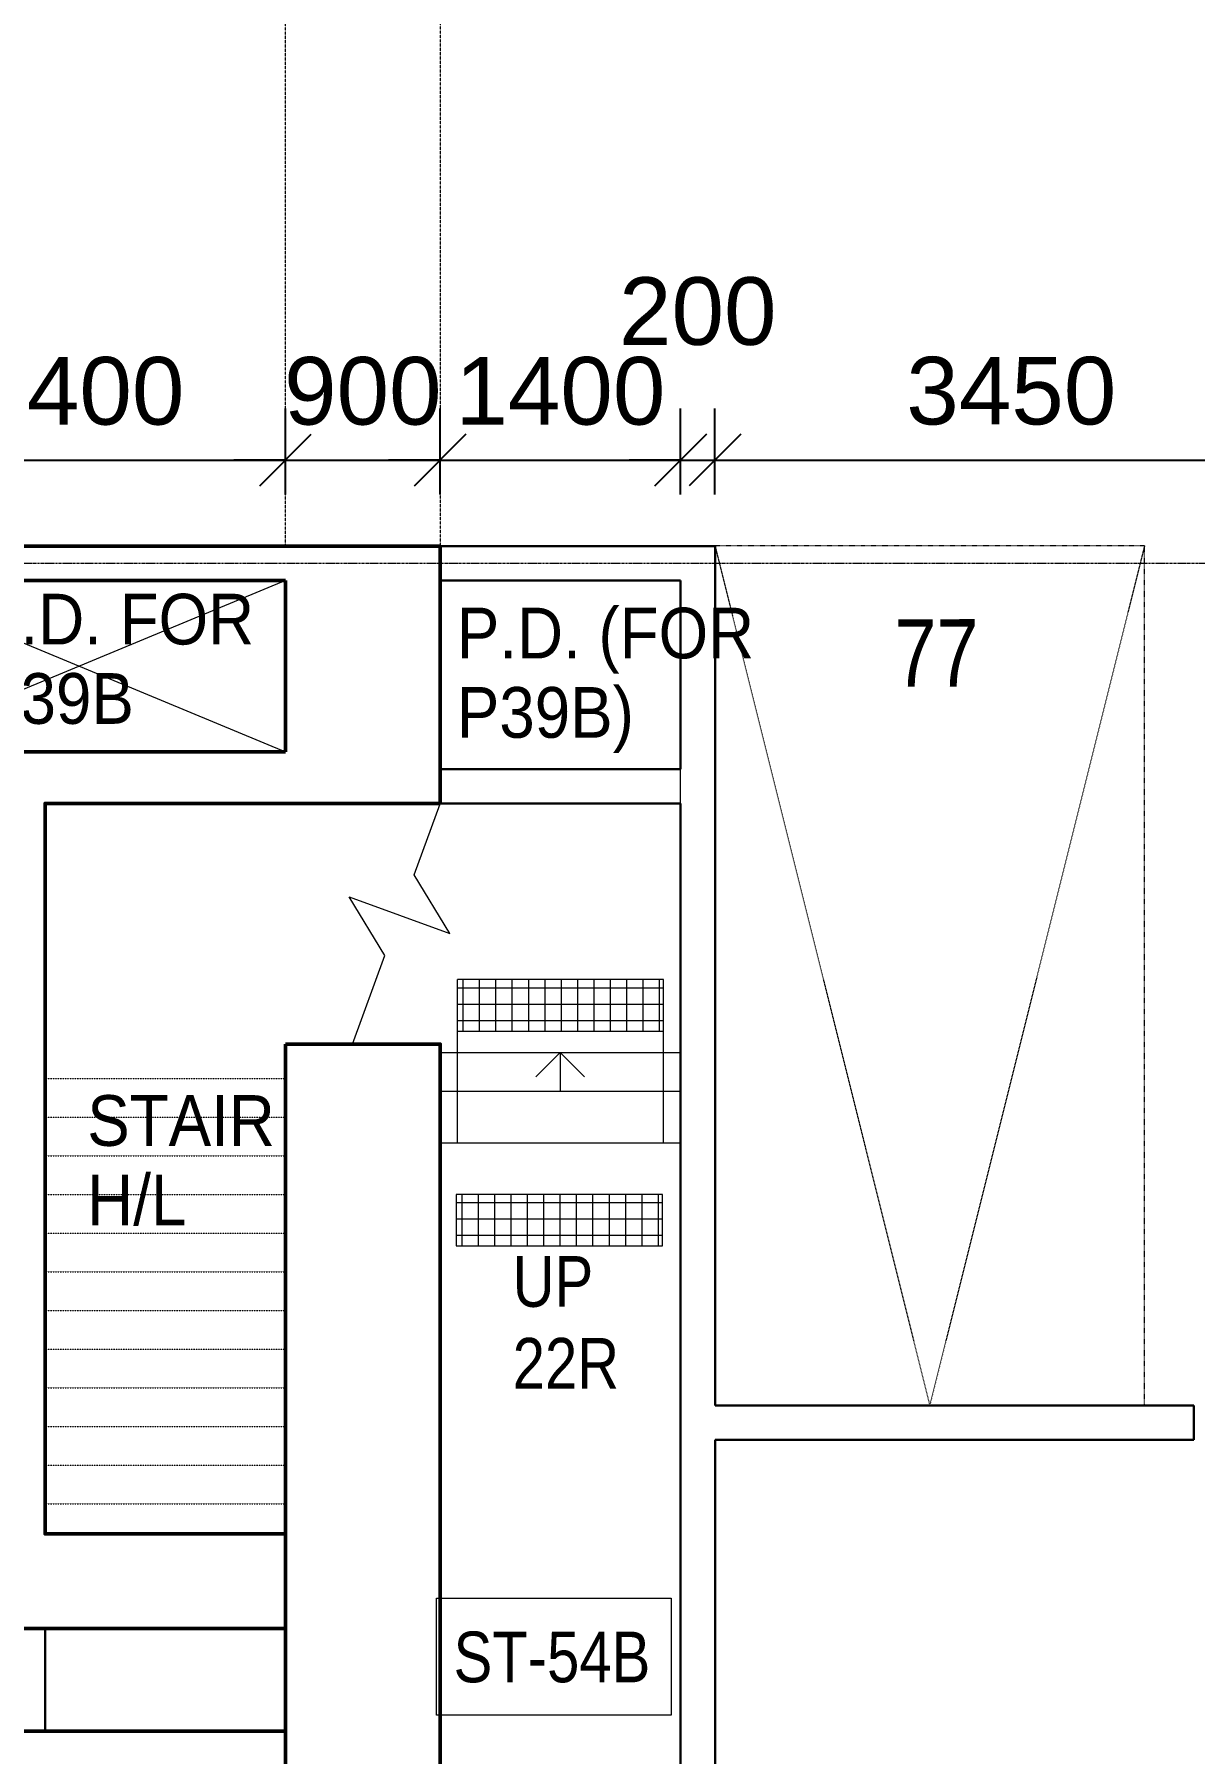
# Model space of a CAD drawing. Header units: millimetres. Extents: x -11708 to 484395, y -10237143 to 211873.
# Drawn here: x 100564 to 107318, y 167530 to 177533 of the extents above; entities that cross this region are included whole.
import ezdxf

# ---------------------------------------------------------------- set-up
doc = ezdxf.new("R2010")
doc.units = ezdxf.units.MM
for name, pattern in [('Dash', [6, 3, -3]), ('Grid Line', [21, 12, -3, 3, -3]), ('Hidden', [2.25, 1, -1.25]), ('Overhead', [1.8, 1.2, -0.6])]:
    doc.linetypes.add(name, pattern=pattern)
for name, color, linetype, lineweight in [('0-1', 7, 'Continuous', 5), ('A-ANNO-DIMS', 7, 'Continuous', 9), ('A-DETL', 102, 'Continuous', 5), ('A-DETL-GENF', 7, 'Continuous', 5), ('A-DOOR', 7, 'Continuous', 5), ('A-DOOR-FRAM', 7, 'Continuous', 5), ('A-DOOR-OPNG', 31, 'Continuous', 18), ('C-PRKG-1', 7, 'Dash', 5), ('G-ANNO-TEXT', 7, 'Continuous', 5), ('I-WALL', 7, 'Continuous', 9), ('OAP280_C', 210, 'Continuous', 50), ('S-GRID-1', 7, 'Grid Line', 5), ('S-STRS', 7, 'Continuous', 5), ('S-STRS-MBND', 7, 'Continuous', 5)]:
    doc.layers.add(name, color=color, linetype=linetype, lineweight=lineweight)
doc.styles.add('Arial', font='arial.ttf', dxfattribs={"height": 491.766467})
doc.styles.add('Arial Narrow_1', font='ARIALN.TTF', dxfattribs={"height": 294.984802})
doc.styles.add('Arial_6', font='arial.ttf', dxfattribs={"width": 0.9, "height": 393.413174})
doc.styles.add('Arial_9', font='arial.ttf', dxfattribs={"width": 0.8, "height": 393.413174})
doc.dimstyles.new('Diagonal_-_2_0mm_Arial', dxfattribs={"dimscale": 304.8, "dimtxt": 500, "dimasz": 0.984252, "dimexe": 0.984252, "dimexo": 0.984252, "dimgap": 0.656168, "dimtad": 1, "dimdec": 0, "dimrnd": 5, "dimzin": 0, "dimdsep": 46, "dimtxsty": 'Arial', "dimblk1": 'OBLIQUE', "dimblk2": 'OBLIQUE', "dimsah": 1, "dimcen": 0.09, "dimdle": 0.656168, "dimadec": 0, "dimazin": 0, "dimtfac": 1, "dimtdec": 4, "dimtix": 1, "dimtmove": 0, "dimatfit": 3, "dimfxl": 1, "dimtvp": 1, "dimtolj": 1, "dimtzin": 0, "dimarcsym": 2})

# ---------------------------------------------------------------- blocks, each defined once
blk = doc.blocks.new('ARC_OPEN_O10 - 7000x6400mm-44473473-A3_LG_F')
at = {"layer": 'A-DOOR-FRAM'}
for p, q in [((-3500, 450), (-3500, -25)), ((-3500, 75), (-3500, 75))]:
    blk.add_line(p, q, dxfattribs=at)
at = {"layer": 'A-DOOR-OPNG', "color": 7, "linetype": 'Overhead', "lineweight": 5}
for p, q in [((-3500, 450), (3500, 450)), ((3500, -450), (-3500, -450))]:
    blk.add_line(p, q, dxfattribs=at)
blk = doc.blocks.new('ARC_PAR_Car - Car_2500x5000mm-V7-LG_F PLAN')
at = {"layer": 'C-PRKG-1'}
for p, q in [((0, 0), (0, -5000)), ((0, -5000), (1250, 0)), ((2500, 0), (0, 0)), ((2500, -5000), (1250, 0)), ((2500, 0), (2500, -5000)), ((0, -5000), (2500, -5000))]:
    blk.add_line(p, q, dxfattribs=at)
blk = doc.blocks.new('_Oblique')
at = {"color": 0, "linetype": 'ByBlock', "lineweight": -2}
blk.add_line((-0.5, -0.5), (0.5, 0.5), dxfattribs=at)
blk = doc.blocks.new('*D256')
at = {"layer": 'A-ANNO-DIMS', "color": 0, "lineweight": -2, "transparency": 16777216}
for p, q in [((99626, 174856), (99626, 175356)), ((102026, 174856), (102026, 175356)), ((99426, 175056), (102226, 175056))]:
    blk.add_line(p, q, dxfattribs=at)
at = {"layer": 'Defpoints', "color": 0, "transparency": 16777216}
for p in [(102026, 175056), (99626, 174556), (102026, 174556)]:
    blk.add_point(p, dxfattribs=at)
at = {"layer": 'A-ANNO-DIMS', "color": 0, "lineweight": -2, "transparency": 16777216, "xscale": 299.9999999999999, "yscale": 299.9999999999999, "zscale": 299.9999999999999, "rotation": 180}
blk.add_blockref('_Oblique', (99626, 175056), dxfattribs=at)
at = {"layer": 'A-ANNO-DIMS', "color": 0, "lineweight": -2, "transparency": 16777216, "xscale": 299.9999999999999, "yscale": 299.9999999999999, "zscale": 299.9999999999999}
blk.add_blockref('_Oblique', (102026, 175056), dxfattribs=at)
at = {"layer": 'A-ANNO-DIMS', "color": 0, "transparency": 16777216, "insert": (100826, 175456), "char_height": 491.77, "attachment_point": 5, "style": 'Arial'}
blk.add_mtext('\\A1;{\\H0.8x;2400}', dxfattribs=at)
blk = doc.blocks.new('*D257')
at = {"layer": 'A-ANNO-DIMS', "color": 0, "lineweight": -2, "transparency": 16777216}
for p, q in [((102026, 174856), (102026, 175356)), ((102926, 174856), (102926, 175356)), ((102026, 175056), (101726, 175056)), ((102026, 175056), (102926, 175056)), ((102926, 175056), (103226, 175056))]:
    blk.add_line(p, q, dxfattribs=at)
at = {"layer": 'Defpoints', "color": 0, "transparency": 16777216}
for p in [(102926, 175056), (102026, 174556), (102926, 174556)]:
    blk.add_point(p, dxfattribs=at)
at = {"layer": 'A-ANNO-DIMS', "color": 0, "lineweight": -2, "transparency": 16777216, "xscale": 299.9999999999999, "yscale": 299.9999999999999, "zscale": 299.9999999999999}
blk.add_blockref('_Oblique', (102026, 175056), dxfattribs=at)
at = {"layer": 'A-ANNO-DIMS', "color": 0, "lineweight": -2, "transparency": 16777216, "xscale": 299.9999999999999, "yscale": 299.9999999999999, "zscale": 299.9999999999999, "rotation": 180}
blk.add_blockref('_Oblique', (102926, 175056), dxfattribs=at)
at = {"layer": 'A-ANNO-DIMS', "color": 0, "transparency": 16777216, "insert": (102476, 175456), "char_height": 491.77, "attachment_point": 5, "style": 'Arial'}
blk.add_mtext('\\A1;{\\H0.8x;900}', dxfattribs=at)
blk = doc.blocks.new('*D258')
at = {"layer": 'A-ANNO-DIMS', "color": 0, "lineweight": -2, "transparency": 16777216}
for p, q in [((102926, 174856), (102926, 175356)), ((104326, 174856), (104326, 175356)), ((102926, 175056), (102626, 175056)), ((102926, 175056), (104326, 175056)), ((104326, 175056), (104626, 175056))]:
    blk.add_line(p, q, dxfattribs=at)
at = {"layer": 'Defpoints', "color": 0, "transparency": 16777216}
for p in [(104326, 175056), (102926, 174556), (104326, 174556)]:
    blk.add_point(p, dxfattribs=at)
at = {"layer": 'A-ANNO-DIMS', "color": 0, "lineweight": -2, "transparency": 16777216, "xscale": 299.9999999999999, "yscale": 299.9999999999999, "zscale": 299.9999999999999}
blk.add_blockref('_Oblique', (102926, 175056), dxfattribs=at)
at = {"layer": 'A-ANNO-DIMS', "color": 0, "lineweight": -2, "transparency": 16777216, "xscale": 299.9999999999999, "yscale": 299.9999999999999, "zscale": 299.9999999999999, "rotation": 180}
blk.add_blockref('_Oblique', (104326, 175056), dxfattribs=at)
at = {"layer": 'A-ANNO-DIMS', "color": 0, "transparency": 16777216, "insert": (103626, 175456), "char_height": 491.77, "attachment_point": 5, "style": 'Arial'}
blk.add_mtext('\\A1;{\\H0.8x;1400}', dxfattribs=at)
blk = doc.blocks.new('*D259')
at = {"layer": 'A-ANNO-DIMS', "color": 0, "lineweight": -2, "transparency": 16777216}
for p, q in [((104326, 174856), (104326, 175356)), ((104526, 174856), (104526, 175356)), ((104326, 175056), (104026, 175056)), ((104326, 175056), (104526, 175056)), ((104526, 175056), (104826, 175056))]:
    blk.add_line(p, q, dxfattribs=at)
at = {"layer": 'Defpoints', "color": 0, "transparency": 16777216}
for p in [(104526, 175056), (104326, 174556), (104526, 174556)]:
    blk.add_point(p, dxfattribs=at)
at = {"layer": 'A-ANNO-DIMS', "color": 0, "lineweight": -2, "transparency": 16777216, "xscale": 299.9999999999999, "yscale": 299.9999999999999, "zscale": 299.9999999999999}
blk.add_blockref('_Oblique', (104326, 175056), dxfattribs=at)
at = {"layer": 'A-ANNO-DIMS', "color": 0, "lineweight": -2, "transparency": 16777216, "xscale": 299.9999999999999, "yscale": 299.9999999999999, "zscale": 299.9999999999999, "rotation": 180}
blk.add_blockref('_Oblique', (104526, 175056), dxfattribs=at)
at = {"layer": 'A-ANNO-DIMS', "color": 0, "transparency": 16777216, "insert": (104426, 175920), "char_height": 491.77, "attachment_point": 5, "style": 'Arial'}
blk.add_mtext('\\A1;{\\H0.8x;200}', dxfattribs=at)
blk = doc.blocks.new('*D263')
at = {"layer": 'A-ANNO-DIMS', "color": 0, "lineweight": -2, "transparency": 16777216}
for p, q in [((104526, 174856), (104526, 175356)), ((107976, 174856), (107976, 175356)), ((104326, 175056), (108176, 175056))]:
    blk.add_line(p, q, dxfattribs=at)
at = {"layer": 'Defpoints', "color": 0, "transparency": 16777216}
for p in [(107976, 175056), (104526, 174556), (107976, 174556)]:
    blk.add_point(p, dxfattribs=at)
at = {"layer": 'A-ANNO-DIMS', "color": 0, "lineweight": -2, "transparency": 16777216, "xscale": 299.9999999999999, "yscale": 299.9999999999999, "zscale": 299.9999999999999, "rotation": 180}
blk.add_blockref('_Oblique', (104526, 175056), dxfattribs=at)
at = {"layer": 'A-ANNO-DIMS', "color": 0, "lineweight": -2, "transparency": 16777216, "xscale": 299.9999999999999, "yscale": 299.9999999999999, "zscale": 299.9999999999999}
blk.add_blockref('_Oblique', (107976, 175056), dxfattribs=at)
at = {"layer": 'A-ANNO-DIMS', "color": 0, "transparency": 16777216, "insert": (106251, 175457), "char_height": 491.77, "attachment_point": 5, "style": 'Arial'}
blk.add_mtext('\\A1;{\\H0.8x;3450}', dxfattribs=at)

msp = doc.modelspace()

# ---------------------------------------------------------------- hatches: boundary and pattern name
at = {"layer": 'A-DETL-GENF'}
h = msp.add_hatch(dxfattribs=at)
h.set_pattern_fill('ANSI37', color=256, scale=30, angle=45, style=0)
h.set_pattern_definition([(90, (0, 2250), (-95.25, 2e-14), []), (180, (0, 2250), (-2e-14, -95.25), [])])
h.paths.add_polyline_path([(103026.3, 171733), (104226.3, 171733), (104226.3, 172033), (103026.3, 172033)])
h = msp.add_hatch(dxfattribs=at)
h.set_pattern_fill('ANSI37', color=256, scale=30, angle=45, style=0)
h.set_pattern_definition([(90, (-6.62, 1000.61), (-95.25, 2e-14), []), (180, (-6.62, 1000.61), (-2e-14, -95.25), [])])
h.paths.add_polyline_path([(103019.7, 170483.6), (104219.7, 170483.6), (104219.7, 170783.6), (103019.7, 170783.6)])

# ---------------------------------------------------------------- linework, layer by layer
at = {"layer": 'A-DETL'}
for p, q in [((99626.3, 174355.6), (102026.3, 173358)), ((102026.3, 174355.6), (99626.3, 173358)), ((103625.4, 171608.6), (103484, 171467.2)), ((103625.4, 171608.6), (103766.8, 171467.2)), ((103626.3, 171383.6), (103626.3, 171607.7))]:
    msp.add_line(p, q, dxfattribs=at)
at = {"layer": 'A-DETL', "linetype": 'Hidden'}
for p, q in [((100626.3, 171458), (102026.3, 171458)), ((100626.3, 171233), (102026.3, 171233)), ((100626.3, 171008), (102026.3, 171008)), ((100626.3, 170783), (102026.3, 170783)), ((100626.3, 170558), (102026.3, 170558)), ((100626.3, 170333), (102026.3, 170333)), ((100626.3, 170108), (102026.3, 170108)), ((100626.3, 169883), (102026.3, 169883)), ((100626.3, 169658), (102026.3, 169658)), ((100626.3, 169433), (102026.3, 169433)), ((100626.3, 169208), (102026.3, 169208)), ((100626.3, 168983), (102026.3, 168983))]:
    msp.add_line(p, q, dxfattribs=at)
at = {"layer": 'A-DETL'}
for points in [[(103026.3, 171083.6), (103026.3, 172033)], [(104226.3, 172033), (103026.3, 172033)], [(104226.3, 171083.6), (104226.3, 172033)], [(103026.3, 171733), (104226.3, 171733)]]:
    msp.add_lwpolyline(points, dxfattribs=at)
msp.add_lwpolyline([(103019.7, 170483.6), (104219.7, 170483.6), (104219.7, 170783.6), (103019.7, 170783.6)], close=True, dxfattribs=at)
at = {"layer": 'G-ANNO-TEXT', "flags": 128}
msp.add_lwpolyline([(102904.4, 168435.1), (104271.2, 168435.1), (104271.2, 167754.2), (102904.4, 167754.2)], close=True, dxfattribs=at)
at = {"layer": 'I-WALL', "lineweight": 30}
for p, q in [((104526.3, 174555.6), (97791.3, 174555.6)), ((104526.3, 169556.1), (104526.3, 174555.6)), ((102926.3, 173258), (102926.3, 174355.6)), ((102926.3, 174355.6), (104326.3, 174355.6)), ((104326.3, 174355.6), (104326.3, 173258)), ((104326.3, 173258), (102926.3, 173258)), ((100626.3, 173058), (104326.3, 173058)), ((100626.3, 168808), (100626.3, 173058)), ((104326.3, 173058), (104326.3, 164108)), ((102026.3, 171658), (102026.3, 168808)), ((102926.3, 171658), (102026.3, 171658)), ((102926.3, 162708), (102926.3, 171658)), ((107313.4, 169556.1), (104526.3, 169556.1)), ((107313.4, 169356.1), (107313.4, 169556.1)), ((104526.3, 169356.1), (107313.4, 169356.1)), ((104526.3, 164308), (104526.3, 169356.1)), ((102026.3, 168808), (100626.3, 168808)), ((100626.5, 167660.1), (100626.5, 168258)), ((100701.3, 168258), (102026.3, 168258)), ((102026.3, 168258), (102026.3, 167660.1)), ((102026.3, 167660.1), (100701.3, 167660.1))]:
    msp.add_line(p, q, dxfattribs=at)
at = {"layer": 'OAP280_C'}
for p, q in [((102926.3, 173058), (102926.3, 174555.6)), ((99426.3, 174355.6), (102026.3, 174355.6)), ((102026.3, 174355.6), (102026.3, 173358)), ((102026.3, 173358), (99426.3, 173358))]:
    msp.add_line(p, q, dxfattribs=at)
for points in [[(97791.3, 173208), (97791.3, 174555.6), (102926.3, 174555.6)], [(102026.3, 168808), (100626.3, 168808), (100626.3, 173058), (102926.3, 173058)], [(93241.3, 162508), (102926.3, 162508), (102926.3, 171658), (102026.3, 171658)], [(102026.3, 171658), (102026.3, 163008)]]:
    msp.add_lwpolyline(points, dxfattribs=at)
msp.add_lwpolyline([(94141.3, 168258), (102026.3, 168258), (102026.3, 167660.1), (94141.3, 167660.1)], close=True, dxfattribs=at)
at = {"layer": 'S-GRID-1'}
msp.add_line((-10508.1, 174456.2), (128177.5, 174455.5), dxfattribs=at)
at = {"layer": 'S-STRS'}
for p, q in [((102926.3, 174355.6), (102926.3, 173058)), ((104326.3, 174355.6), (102926.3, 174355.6)), ((104326.3, 171433), (104326.3, 174355.6)), ((102701.3, 173058), (102273.5, 173058)), ((102981.4, 172304.1), (102979.8, 172302.5)), ((102926.3, 171658), (102926.3, 171433)), ((102925.4, 171608.6), (104325.4, 171608.6)), ((102925.4, 171383.6), (102925.4, 171608.6)), ((104325.4, 171383.6), (104325.4, 171608.6)), ((102925.4, 171383.6), (104325.4, 171383.6)), ((102926.3, 170083), (102926.3, 171208)), ((104326.3, 170083), (104326.3, 171208)), ((102925.4, 171083.6), (104325.4, 171083.6))]:
    msp.add_line(p, q, dxfattribs=at)
at = {"layer": 'S-STRS', "linetype": 'Overhead'}
for p, q in [((102981.4, 172304.1), (102979.8, 172302.5)), ((102925.4, 171383.6), (104325.4, 171383.6))]:
    msp.add_line(p, q, dxfattribs=at)
at = {"layer": 'S-STRS-MBND'}
for p, q in [((102775, 172643.1), (102925.4, 173056.2)), ((102983.2, 172301.3), (102775, 172643.1)), ((102395.9, 172515), (102983.2, 172301.3)), ((102604, 172173.2), (102395.9, 172515)), ((102416.5, 171658), (102604, 172173.2))]:
    msp.add_line(p, q, dxfattribs=at)

# ---------------------------------------------------------------- block references
at = {"layer": '0-1', "rotation": 179.9997000009}
msp.add_blockref('ARC_PAR_Car - Car_2500x5000mm-V7-LG_F PLAN', (107026.3, 169556.1), dxfattribs=at)
at = {"layer": 'A-DOOR', "rotation": 90}
msp.add_blockref('ARC_OPEN_O10 - 7000x6400mm-44473473-A3_LG_F', (102476.3, 178055.6), dxfattribs=at)

# ---------------------------------------------------------------- texts
at = {"layer": 'G-ANNO-TEXT', "color": 7, "char_height": 295.06, "attachment_point": 1, "line_spacing_factor": 0.938532, "style": 'Arial_6'}
for s, insert, width in [('P.D. FOR\\PP39B', (100236, 174277.9), 2919.029), ('P.D. (FOR P39B)', (103023.2, 174196.9), 1757.303), ('STAIR\\PH/L', (100871.6, 171360.8), 1144.8)]:
    msp.add_mtext(s, dxfattribs=dict(at, insert=insert, width=width))
at = {"layer": 'G-ANNO-TEXT', "insert": (105570.4, 173736.8), "char_height": 393.41, "width": 288, "attachment_point": 7, "rotation": 0.0024, "line_spacing_factor": 0.938532, "style": 'Arial_9'}
msp.add_mtext('77', dxfattribs=at)
at = {"layer": 'G-ANNO-TEXT', "char_height": 294.98, "attachment_point": 1, "line_spacing_factor": 0.968573, "style": 'Arial Narrow_1'}
for s, insert, width in [('UP 22R', (103348.4, 170424.3), 738), ('ST-54B', (103004.4, 168239.7), 1368)]:
    msp.add_mtext(s, dxfattribs=dict(at, insert=insert, width=width))

# ---------------------------------------------------------------- dimensions: what is measured, and where the dimension line sits
at = {"layer": 'A-ANNO-DIMS'}
dim = msp.add_linear_dim(base=(104526.3, 175055.6), p1=(104326.3, 174555.6), p2=(104526.3, 174555.6), text='{\\H0.8x;<>}', dimstyle='Diagonal_-_2_0mm_Arial', override={"dimpost": '<>', "dimtmove": 1}, dxfattribs=at)
dim.commit()
dim.dimension.update_dxf_attribs({"geometry": '*D259', "text_midpoint": (104426.3, 175518.9), "dimtype": 160})
for base, p1, p2, picture, middle in [((102026.3, 175055.6), (99626.3, 174555.6), (102026.3, 174555.6), '*D256', (100826.3, 175456.4)), ((102926.3, 175055.6), (102026.3, 174555.6), (102926.3, 174555.6), '*D257', (102476.3, 175456.4)), ((104326.3, 175055.6), (102926.3, 174555.6), (104326.3, 174555.6), '*D258', (103626.3, 175456.4)), ((107976.3, 175055.6), (104526.3, 174555.6), (107976.3, 174555.6), '*D263', (106251.3, 175456.6))]:
    dim = msp.add_linear_dim(base=base, p1=p1, p2=p2, text='{\\H0.8x;<>}', dimstyle='Diagonal_-_2_0mm_Arial', override={"dimpost": '<>', "dimtmove": 1, "dimarcsym": 2}, dxfattribs=at)
    dim.commit()
    dim.dimension.update_dxf_attribs({"geometry": picture, "text_midpoint": middle})

doc.saveas('drawing.dxf')
